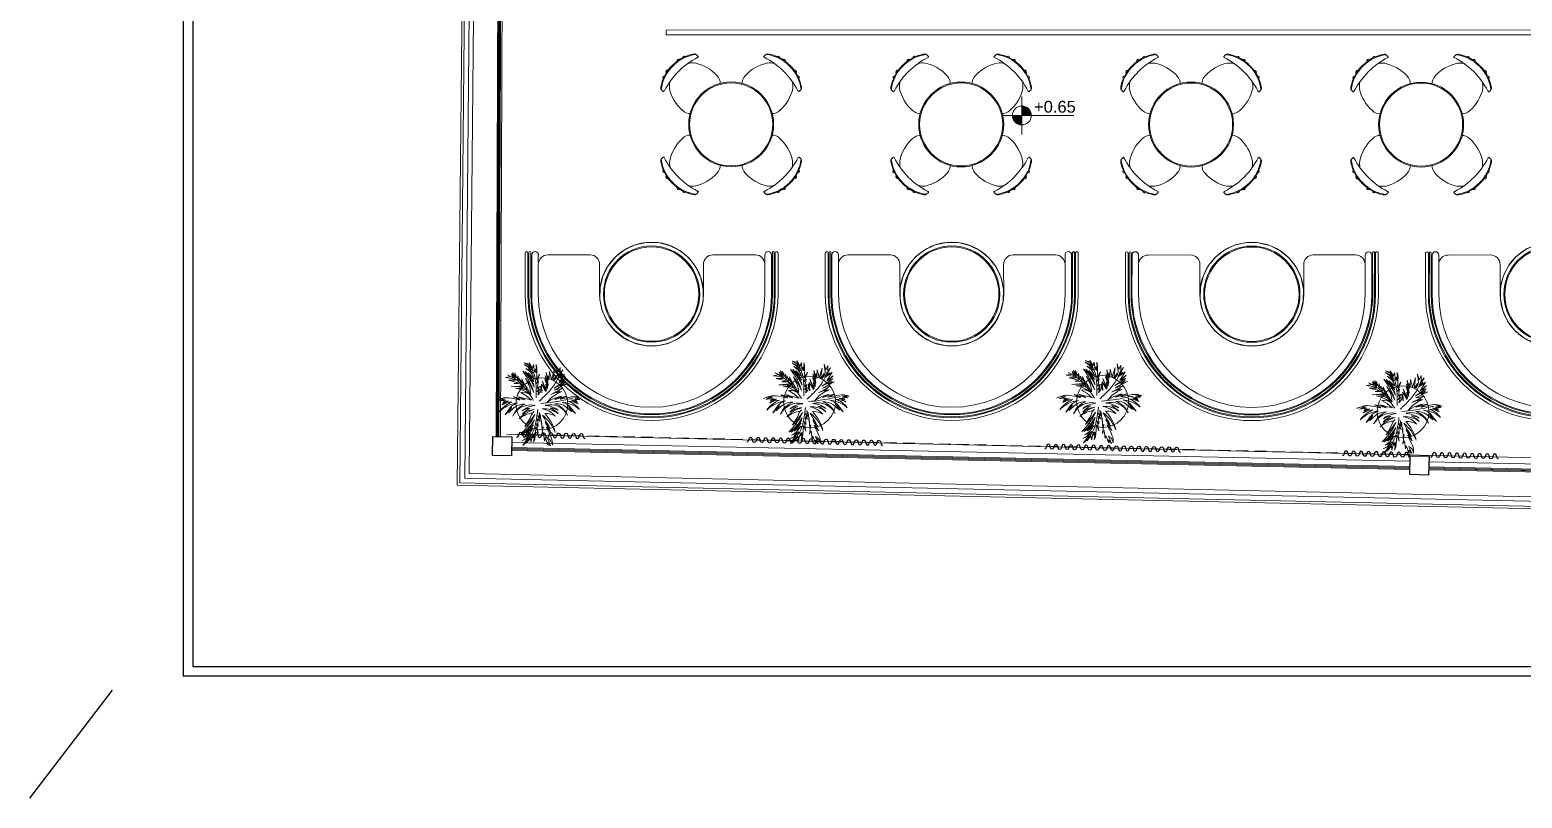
# Model space of a CAD drawing. Header units: centimetres. Extents: x 5488 to 20269, y -31398 to -19684.
# Drawn here: x 15854 to 17435, y -24995 to -24181 of the extents above; entities that cross this region are included whole.
import ezdxf
from ezdxf.enums import TextEntityAlignment as Align

# ---------------------------------------------------------------- set-up
doc = ezdxf.new("R2010")
doc.units = ezdxf.units.CM
doc.set_wipeout_variables(frame=1)
doc.linetypes.add('HIDDENX2', pattern=[19.05, 12.7, -6.35])
doc.layers.add('0-LNS-VLF-PERDE', color=10, linetype='Continuous')
for name, color, linetype, lineweight in [('CRC_olcu_dıs', 201, 'Continuous', 20), ('CRC_plan_kot', 4, 'Continuous', 20), ('CRC_plan_kot_isim', 3, 'Continuous', 20), ('xxx_Auto_DIMENSION_INTERIOR', 33, 'Continuous', 0), ('xxx_Auto_Duvar_Duvar Gorunus 01', 253, 'Continuous', 15), ('xxx_Auto_Duvar_Duvar Gorunus 02', 251, 'Continuous', 9), ('xxx_Auto_Element_Dograma Cam', 140, 'Continuous', 9), ('xxx_Auto_Kaplama_Ahşap', 34, 'Continuous', 0), ('xxx_Auto_Kaplama_Metal', 133, 'Continuous', 0), ('xxx_Auto_Tasiyici_Betonarme', 1, 'Continuous', 30), ('xxx_Auto_Tefris_Tefris', 32, 'Continuous', 15), ('xxx_Auto_Yardimci_Yazi', 7, 'Continuous', 9)]:
    doc.layers.add(name, color=color, linetype=linetype, lineweight=lineweight)
doc.layers.add('wipeout', color=7, linetype='Continuous', true_color=0xffffff)
doc.layers.add('xxx_Auto_LANDSCAPE', color=7, linetype='Continuous', lineweight=0, true_color=0x496639)
doc.styles.add('a_Arial-50', font='arial.ttf', dxfattribs={"height": 0.125})

# ---------------------------------------------------------------- blocks, each defined once
blk = doc.blocks.new('dkm_20_20')
at = {"layer": 'xxx_Auto_Tasiyici_Betonarme'}
blk.add_lwpolyline([(-10, 10), (10, 10), (10, -10), (-10, -10)], close=True, dxfattribs=at)
blk = doc.blocks.new('*U120')
at = {"layer": '0-LNS-VLF-PERDE', "ltscale": 4}
for points in [[(-167.5, 3.4, 0.322823), (-166, 4.5), (-165, 7.5, -0.720759), (-162, 7.5), (-161, 4.5, 0.720759), (-158, 4.5), (-157, 7.5, -0.322823), (-155.5, 8.6, -0.322823), (-154, 7.5), (-153, 4.5, 0.720759), (-150, 4.5), (-149, 7.5, -0.720759), (-146, 7.5), (-145, 4.5, 0.720759), (-142, 4.5), (-141, 7.5, -0.322823), (-139.5, 8.6, -0.322823), (-138, 7.5), (-137, 4.5, 0.720759), (-134, 4.5), (-133, 7.5, -0.720759), (-130, 7.5), (-129, 4.5, 0.720759), (-126, 4.5), (-125, 7.5, -0.322823), (-123.5, 8.6, -0.322823), (-122, 7.5), (-121, 4.5, 0.720759), (-118, 4.5), (-117, 7.5, -0.720759), (-114, 7.5), (-113, 4.5, 0.322823), (-111.5, 3.4, 0.322823), (-110, 4.5), (-109, 7.5, -0.720759), (-106, 7.5), (-105, 4.5, 0.720759), (-102, 4.5), (-101, 7.5, -0.322823), (-99.5, 8.6, -0.322823), (-98, 7.5), (-97, 4.5, 0.322823), (-95.5, 3.4, 0.322823)], [(148, 3.4, -0.322823), (146.5, 4.5), (145.5, 7.5, 0.720759), (142.5, 7.5), (141.5, 4.5, -0.720759), (138.5, 4.5), (137.5, 7.5, 0.322823), (136, 8.6, 0.322823), (134.5, 7.5), (133.5, 4.5, -0.720759), (130.5, 4.5), (129.5, 7.5, 0.720759), (126.5, 7.5), (125.5, 4.5, -0.720759), (122.5, 4.5), (121.5, 7.5, 0.322823), (120, 8.6, 0.322823), (118.5, 7.5), (117.5, 4.5, -0.720759), (114.5, 4.5), (113.5, 7.5, 0.720759), (110.5, 7.5), (109.5, 4.5, -0.720759), (106.5, 4.5), (105.5, 7.5, 0.322823), (104, 8.6, 0.322823), (102.5, 7.5), (101.5, 4.5, -0.720759), (98.5, 4.5), (97.5, 7.5, 0.720759), (94.5, 7.5), (93.5, 4.5, -0.322823), (92, 3.4, -0.322823), (90.5, 4.5), (89.5, 7.5, 0.720759), (86.5, 7.5), (85.5, 4.5, -0.720759), (82.5, 4.5), (81.5, 7.5, 0.322823), (80, 8.6, 0.322823), (78.5, 7.5), (77.5, 4.5, -0.322823), (76, 3.4, -0.322823)]]:
    blk.add_lwpolyline(points, format="xyb", dxfattribs=at)
at = {"layer": '0-LNS-VLF-PERDE', "linetype": 'HIDDENX2'}
blk.add_lwpolyline([(-167.5, 6), (148, 6)], dxfattribs=at)
blk = doc.blocks.new('level_50')
for points in [[(10, 0, 0.414214), (0, 10), (0, 0)], [(0, 0), (-10, 0, 0.414214), (0, -10)]]:
    blk.add_hatch(color=256).paths.add_polyline_path(points)
for p, q in [((0, 0), (0, 20)), ((-20, 0), (0, 0)), ((0, -20), (0, 0)), ((0, 0), (55, 0))]:
    blk.add_line(p, q)
blk.add_circle((0, 0), 10)
blk = doc.blocks.new('level')
blk.add_blockref('level_50', (0, 0))
at = {"layer": 'xxx_Auto_Yardimci_Yazi', "style": 'a_Arial-50'}
blk.add_attdef('LEVEL', text='', height=12.5, dxfattribs=at).set_placement((35, 3), align=Align.CENTER)
blk = doc.blocks.new('PLAN KOT')
at = {"layer": 'CRC_plan_kot'}
ref = blk.add_blockref('level', (-2040.1, 394.3), dxfattribs=at)
ref.add_attrib('LEVEL', '+0.65', dxfattribs={"layer": 'CRC_plan_kot_isim', "height": 12.5, "style": 'a_Arial-50'}).set_placement((-2005.1, 397.3), align=Align.CENTER)
blk = doc.blocks.new('A$C51763A20')
blk.add_wipeout([(7.9, 54.4), (-4.4, 54.8), (-16.5, 52.5), (-27.8, 47.5), (-37.6, 40.1), (-45.6, 30.7), (-51.3, 19.8), (-54.4, 7.9), (-54.8, -4.4), (-52.5, -16.5), (-47.5, -27.8), (-40.1, -37.6), (-30.7, -45.6), (-19.8, -51.3), (-7.9, -54.4), (4.4, -54.8), (16.5, -52.5), (27.8, -47.5), (37.6, -40.1), (45.6, -30.7), (51.3, -19.8), (54.4, -7.9), (54.8, 4.4), (52.5, 16.5), (47.5, 27.8), (40.1, 37.6), (30.7, 45.6), (19.8, 51.3)])
blk.add_lwpolyline([(7.9, 54.4), (-4.4, 54.8), (-16.5, 52.5), (-27.8, 47.5), (-37.6, 40.1), (-45.6, 30.7), (-51.3, 19.8), (-54.4, 7.9), (-54.8, -4.4), (-52.5, -16.5), (-47.5, -27.8), (-40.1, -37.6), (-30.7, -45.6), (-19.8, -51.3), (-7.9, -54.4), (4.4, -54.8), (16.5, -52.5), (27.8, -47.5), (37.6, -40.1), (45.6, -30.7), (51.3, -19.8), (54.4, -7.9), (54.8, 4.4), (52.5, 16.5), (47.5, 27.8), (40.1, 37.6), (30.7, 45.6), (19.8, 51.3)], close=True)
for radius in [55, 51, 50]:
    blk.add_circle((0, 0), radius)
blk = doc.blocks.new('A$C635A7D81')
at = {"color": 0, "linetype": 'ByBlock', "lineweight": -2}
for points in [[(1.4, 134), (45.2, 134)], [(1.4, 131), (45.2, 131)], [(1.4, 130), (45.7, 130)], [(1.4, 128), (45.7, 128)], [(1.4, 127), (43.3, 127)], [(43.2, 120), (34.6, 120)], [(44.1, -120), (35.4, -120)], [(1.6, -127), (43.5, -126.9)], [(1.6, -128), (45.9, -127.9)], [(1.6, -130), (45.9, -129.9)], [(1.6, -131), (45.4, -130.9)], [(1.6, -134), (45.4, -133.9)]]:
    blk.add_lwpolyline(points, dxfattribs=at)
for points in [[(43.2, 120, 0.999823), (43.2, 127)], [(45.2, 134, -1), (45.2, 131)], [(45.7, 128, 1), (45.7, 130)], [(43.4, -119.9, -0.999823), (43.4, -126.9)], [(45.4, -133.9, 1), (45.4, -130.9)], [(45.9, -127.9, -1), (45.9, -129.9)]]:
    blk.add_lwpolyline(points, format="xyb", dxfattribs=at)
at = {"color": 0, "linetype": 'ByBlock', "lineweight": -2, "xscale": -1, "rotation": 89.04388453554633}
blk.add_blockref('A$C51763A20', (1.8, 0), dxfattribs=at)
at = {"color": 0, "linetype": 'ByBlock', "lineweight": -2}
blk.add_lwpolyline([(33.4, -120), (1.9, -120, -1), (1.8, 120), (33.2, 120, -0.414199), (43.3, 110), (43.3, 65, -0.414228), (33.3, 55), (1.8, 55, 1), (1.9, -55), (33.4, -55, -0.414257), (43.4, -64.9), (43.4, -109.9, -0.41417)], format="xyb", close=True, dxfattribs=at)
for radius in [134, 131, 130, 128, 127]:
    blk.add_arc((1.8, 0), radius, 90.0436, 270.0436, dxfattribs=at)
blk = doc.blocks.new('LF13B')
blk.add_wipeout([(26, 43.6), (26, 44.2), (25.9, 44.6), (25.6, 44.9), (25.1, 45.3), (24.4, 45.8), (16.3, 50.3), (15.7, 51.5), (14.4, 51.6), (14, 51.4), (12.5, 51.5), (10.3, 52.2), (8.7, 53.8), (6.7, 52.9), (0, 53.2), (-6.7, 52.9), (-8.7, 53.8), (-10.3, 52.2), (-12.5, 51.5), (-13.8, 51.2), (-15.6, 51.6), (-16.3, 50.3), (-18.4, 49.3), (-23.8, 46.2), (-25.1, 45.3), (-25.6, 44.9), (-26, 44.4), (-26, 44.2), (-26, 43.7), (-26.2, 43.5), (-26.3, 43.5), (-26.3, 40.5), (-26.2, 40.2), (-26, 40.2), (-25.4, 40.2), (-17.2, 42.3), (-13.6, 43), (-18.8, 38.3), (-24.4, 25.7), (-25.9, 18.9), (-26, 12), (-25.6, 8.9), (-24.3, 5.9), (-22.5, 3.5), (-19.9, 1.5), (-17, 0.3), (-13.9, 0), (13.9, 0), (17.1, 0.3), (20, 1.6), (22.5, 3.5), (24.4, 5.9), (25.6, 8.9), (26, 12), (25.8, 18.9), (24.6, 25.7), (22.4, 32.2), (19.2, 38.3), (13.9, 43), (16.6, 42.4), (21.2, 41.2), (25.2, 40.2), (26, 40.2), (26.2, 40.2), (26.3, 40.5), (26.3, 43.4), (26.2, 43.5)]).dxf.layer = 'wipeout'
for p, q in [((-14.4, 51.6), (-13.8, 51.2)), ((-10.2, 52.6), (-10.2, 52.5)), ((10.2, 52.6), (10.2, 52.5)), ((14.4, 51.6), (14, 51.4)), ((-26.3, 43.5), (-26.3, 40.5)), ((-26, 44.2), (-26, 43.7)), ((26, 44.2), (26, 43.6)), ((26.3, 43.4), (26.3, 40.5)), ((-13.9, 0), (13.9, 0))]:
    blk.add_line(p, q)
for centre, radius, start, end in [((-0.6, 10.9), 41.5, 89.1834, 128.1554), ((-0.7, 11.5), 41.7, 89.0191, 123.6913), ((-15, 50.4), 1.31, 53.7762, 184.5443), ((-8.3, 51.8), 1.98, 32.9551, 168.5508), ((0.7, 11.5), 41.7, 56.3087, 90.9809), ((0.6, 11.1), 41.3, 51.6262, 90.8161), ((8.3, 51.8), 1.98, 11.4492, 147.0449), ((15, 50.4), 1.31, 355.4557, 115.7055), ((-26.2, 43.5), 0.1, 128.1554, 180), ((-26, 40.5), 0.3, 180, 270), ((-25.3, 44.1), 0.711, 139.8569, 169.9905), ((-25.8, 42.7), 2.58, 265.7607, 277.9661), ((18.5, 13.9), 44.5, 146.8166, 182.4533), ((-23.6, 42.8), 2.85, 133.9999, 142.098), ((-20.3, 39.3), 7.64, 128.7607, 133.8254), ((-0.1, -38.3), 82.4, 72.41, 107.8981), ((-17, 35.2), 12.9, 125.1398, 128.8598), ((-15.9, 33.7), 14.8, 122.5545, 125.3252), ((0, 23.2), 24, 124.4886, 141.282), ((-0.3, 21.7), 25.5, 40.449, 56.4301), ((-18.1, 14.6), 44.2, 356.6251, 32.4012), ((15.9, 33.7), 14.8, 54.6748, 57.4455), ((17, 35.2), 12.9, 51.1402, 54.8602), ((26.7, 46.7), 6.64, 253.7284, 257.1751), ((20.3, 39.3), 7.64, 46.1746, 51.2393), ((25.8, 42.7), 2.58, 257.6614, 274.2393), ((23.6, 42.8), 2.85, 37.902, 46.0001), ((25.3, 44.1), 0.711, 10.0095, 40.1431), ((26, 40.5), 0.3, 270, 0), ((26.2, 43.4), 0.1, 0, 51.6262), ((-13.9, 12), 12, 180.2035, 270.0348), ((13.9, 12), 12, 269.9652, 359.7965)]:
    blk.add_arc(centre, radius, start, end)
blk = doc.blocks.new('A$C20607937')
at = {"linetype": 'ByBlock', "xscale": -1}
blk.add_blockref('LF13B', (0, 35), dxfattribs=at)
at = {"linetype": 'ByBlock', "xscale": -1, "rotation": 90}
blk.add_blockref('LF13B', (-35, 0), dxfattribs=at)
at = {"linetype": 'ByBlock'}
for p, rotation in [((35, 0), 270), ((0, -35), 180)]:
    blk.add_blockref('LF13B', p, dxfattribs=dict(at, rotation=rotation))
blk.add_wipeout([(45, 0), (44.6, -5.6), (43.6, -11.2), (41.8, -16.6), (39.4, -21.7), (36.4, -26.5), (32.8, -30.8), (28.7, -34.7), (24.1, -38), (19.2, -40.7), (13.9, -42.8), (8.4, -44.2), (2.8, -44.9), (-2.8, -44.9), (-8.4, -44.2), (-13.9, -42.8), (-19.2, -40.7), (-24.1, -38), (-28.7, -34.7), (-32.8, -30.8), (-36.4, -26.5), (-39.4, -21.7), (-41.8, -16.6), (-43.6, -11.2), (-44.6, -5.6), (-45, 0), (-44.6, 5.6), (-43.6, 11.2), (-41.8, 16.6), (-39.4, 21.7), (-36.4, 26.5), (-32.8, 30.8), (-28.7, 34.7), (-24.1, 38), (-19.2, 40.7), (-13.9, 42.8), (-8.4, 44.2), (-2.8, 44.9), (2.8, 44.9), (8.4, 44.2), (13.9, 42.8), (19.2, 40.7), (24.1, 38), (28.7, 34.7), (32.8, 30.8), (36.4, 26.5), (39.4, 21.7), (41.8, 16.6), (43.6, 11.2), (44.6, 5.6)]).dxf.layer = 'xxx_Auto_Tefris_Tefris'
for radius in [45, 44]:
    blk.add_circle((0, 0), radius)
blk = doc.blocks.new('palm_plan')
at = {"color": 0}
for p, q in [((-53, 84), (-70.3, 86.7)), ((-70.3, 86.7), (-48.4, 79.8)), ((-46.8, 87.5), (-62.2, 94.7)), ((-62.2, 94.7), (-53, 84)), ((-35.7, 74.4), (-53, 99)), ((-53, 99), (-46.8, 87.5)), ((-36.5, 80.5), (-41.8, 90.5)), ((-41.8, 90.5), (-35.7, 74.4)), ((-23.8, 73.3), (-39.9, 97.8)), ((-39.9, 97.8), (-36.5, 80.5)), ((-22.3, 78.2), (-29.6, 95.9)), ((-29.6, 95.9), (-23.8, 73.3)), ((-21.9, 91.7), (-22.3, 78.2)), ((-16.1, 54.8), (-21.9, 91.7)), ((-13.8, 72.1), (-16.9, 87.5)), ((-16.9, 87.5), (-16.1, 54.8)), ((-12.3, 92.1), (-13.8, 72.1)), ((-11.5, 71.7), (-12.3, 92.1)), ((-31, 42.6), (-66.4, 52.4)), ((-66.4, 52.4), (-42.8, 48.3)), ((-41.5, 57.5), (-64.1, 62.1)), ((-64.1, 62.1), (-49.1, 53.7)), ((-36.9, 60.2), (-62.6, 77.1)), ((-62.6, 77.1), (-41.5, 57.5)), ((-29.1, 40.3), (-58.4, 46)), ((-58.4, 46), (-31, 42.6)), ((-42.8, 48.3), (-54.9, 53.6)), ((-54.9, 53.6), (-46.6, 53.2)), ((-46.6, 53.2), (-50, 54)), ((-48.4, 79.8), (-41.8, 74.8)), ((-35.7, 64.8), (-46.1, 75.6)), ((-46.1, 75.6), (-36.9, 60.2)), ((-41.8, 74.8), (-35.7, 64.8)), ((-10.4, 53.3), (-11.5, 71.7)), ((-8.8, 60.6), (-10.4, 53.3)), ((-5.4, 77.1), (-8.8, 60.6)), ((-3.1, 37.6), (-5.4, 77.1)), ((-1.9, 66), (-3.1, 37.6)), ((-1.2, 53.7), (-1.9, 66)), ((2.3, 70.2), (-1.2, 53.7)), ((2.3, 53.7), (2.3, 70.2)), ((5.4, 34.9), (2.3, 53.7)), ((30.3, 58.6), (36.2, 67.8)), ((36.2, 67.8), (44.9, 77.2)), ((-106.1, 19.5), (-116.8, 7.2)), ((-116.8, 7.2), (-105.3, 15.6)), ((-112.2, 5.6), (-89.9, 17.9)), ((-96.9, 16.4), (-112.2, 5.6)), ((-93, 21.8), (-111.4, 19.5)), ((-111.4, 19.5), (-106.1, 19.5)), ((-105.3, 15.6), (-96.9, 16.4)), ((-80.7, 22.5), (-102.2, 28.7)), ((-102.2, 28.7), (-93, 21.8)), ((-81.5, 17.2), (-100.7, 4.9)), ((-100.7, 4.9), (-86.1, 12.6)), ((-89.2, 34), (-98.4, 35.6)), ((-98.4, 35.6), (-83, 29.4)), ((-89.9, 17.9), (-97.6, 11.8)), ((-97.6, 11.8), (-81.5, 17.2)), ((-80.7, 0.3), (-96.9, -6.6)), ((-73.8, 6.4), (-93.8, -1.3)), ((-93.8, -1.3), (-80, 3.3)), ((-72.3, 25.6), (-89.2, 34)), ((-77.7, 24.8), (-88.4, 28.7)), ((-88.4, 28.7), (-80.7, 22.5)), ((-65.4, 13.3), (-86.9, 4.9)), ((-86.9, 4.9), (-71.5, 7.9)), ((-86.1, 12.6), (-73.1, 14.9)), ((-83, 29.4), (-77.7, 24.8)), ((-63.8, 3.3), (-80.7, 0.3)), ((-80, 3.3), (-66.9, 4.1)), ((-56.2, 8.7), (-73.8, 6.4)), ((-73.1, 14.9), (-65.4, 13.3)), ((-58.5, 18.7), (-72.3, 25.6)), ((-71.5, 7.9), (-56.2, 8.7)), ((-48.5, 14.1), (-69.2, 33.3)), ((-69.2, 33.3), (-58.5, 18.7)), ((-66.9, 4.1), (-51.6, 5.6)), ((-42.3, 4.1), (-63.8, 3.3)), ((-35.4, 10.3), (-53.1, 22.5)), ((-53.1, 22.5), (-48.5, 14.1)), ((-51.6, 5.6), (-42.3, 4.1)), ((-27.9, 38.7), (-50, 41)), ((-50, 41), (-29.1, 40.3)), ((-18.5, 31.7), (-49.3, 31.7)), ((-49.3, 31.7), (-17, 28.7)), ((-17, 28.7), (-40.8, 26.4)), ((-40.8, 26.4), (-18.4, 17.2)), ((-27, 5.6), (-37.7, 18.7)), ((-37.7, 18.7), (-35.4, 10.3)), ((-35.9, 38.4), (-22.6, 36.8)), ((-35.4, 37.1), (-18.5, 31.7)), ((-17.8, 4.1), (-30.8, 14.9)), ((-30.8, 14.9), (-27, 5.6)), ((-22.6, 36.8), (-27.9, 38.7)), ((13.1, 18.4), (5.4, 34.9)), ((-93, -40.4), (-106.1, -51.1)), ((-89.2, -31.9), (-105.3, -35)), ((-105.3, -35), (-86.9, -35)), ((-86.9, -35), (-103.8, -39.6)), ((-103.8, -39.6), (-93, -40.4)), ((-80.7, -29.6), (-102.2, -29.6)), ((-102.2, -29.6), (-89.2, -31.9)), ((-96.9, -6.6), (-73.8, -2.8)), ((-91.5, -44.2), (-82.3, -36.5)), ((-76.1, -28.1), (-90.7, -25)), ((-90.7, -25), (-80.7, -29.6)), ((-90.7, -54.9), (-73.1, -32.7)), ((-82.3, -36.5), (-90.7, -54.9)), ((-68.4, -25), (-82.3, -23.5)), ((-82.3, -23.5), (-76.1, -28.1)), ((-44.6, -17.4), (-78.4, -18.1)), ((-78.4, -18.1), (-53.1, -21.2)), ((-53.1, -21.2), (-76.1, -21.2)), ((-76.1, -21.2), (-68.4, -25)), ((-75.4, -44.2), (-67.7, -28.1)), ((-73.1, -32.7), (-75.4, -44.2)), ((-50.8, -4.3), (-74.6, -8.2)), ((-74.6, -8.2), (-47, -7.4)), ((-73.8, -2.8), (-47, -1.3)), ((-60, -25.8), (-70.8, -55.7)), ((-70.8, -55.7), (-60, -31.2)), ((-67.7, -28.1), (-60, -25.8)), ((-54.6, -31.2), (-62.3, -45.7)), ((-62.3, -45.7), (-53.9, -35)), ((-60, -31.2), (-52.3, -25)), ((-59.2, -35), (-46.2, -22)), ((-52.3, -25), (-59.2, -35)), ((-27.7, -13.8), (-57.7, -16.6)), ((-57.7, -16.6), (-44.6, -17.4)), ((-46.2, -22), (-54.6, -31.2)), ((-53.9, -35), (-36.2, -20.4)), ((-29.3, -3.6), (-50.8, -4.3)), ((-47, -1.3), (-29.3, -3.6)), ((-47, -7.4), (-33.9, -11.2)), ((-40, -26.6), (-44.6, -37.3)), ((-44.6, -37.3), (-30.1, -27.6)), ((-31.6, -18.9), (-40, -26.6)), ((-36.2, -20.4), (-31.6, -18.9)), ((-33.9, -11.2), (-27.7, -13.8)), ((-30.1, -27.6), (-12.9, -19.5)), ((25.2, -35.4), (20.9, -26.3)), ((33.5, -43.9), (25.2, -35.4)), ((40.7, -40.9), (29.1, -27.4)), ((29.1, -27.4), (40.2, -45.8)), ((29.2, -13.5), (45.4, -18.6)), ((29.2, -13.5), (40.2, -14.9)), ((40.2, -14.9), (35.5, -12.8)), ((35.5, -12.8), (62, -21.6)), ((45.4, -18.6), (35.6, -20.4)), ((35.6, -20.4), (52.4, -22.3)), ((54.1, -64.2), (40.7, -40.9)), ((49, -41), (42.7, -34.1)), ((42.7, -34.1), (53.8, -52.5)), ((52.4, -22.3), (44, -25)), ((44, -25), (64, -33)), ((56.1, -54.7), (49, -41)), ((62, -21.6), (53.1, -16.9)), ((53.1, -16.9), (79.5, -27.7)), ((64, -33), (54.4, -33.8)), ((54.4, -33.8), (81.8, -40.7)), ((81.8, -40.7), (63.7, -39.6)), ((63.7, -39.6), (77, -47.4)), ((79.5, -27.7), (70.8, -20.2)), ((70.8, -20.2), (93.5, -34.5)), ((93.5, -34.5), (82.2, -27.4)), ((93.5, -34.5), (87.4, -26.6)), ((87.4, -26.6), (109.6, -33.9)), ((109.6, -33.9), (102.2, -28.7)), ((102.2, -28.7), (126.1, -29.8)), ((129.2, -23.5), (107, -22)), ((116.4, -27), (129.2, -23.5)), ((126.1, -29.8), (116.4, -27)), ((-106.1, -51.1), (-97.6, -44.2)), ((-97.6, -44.2), (-101.5, -59.5)), ((-101.5, -59.5), (-91.5, -44.2)), ((-24, -68), (-25.1, -80.8)), ((-21.1, -57.5), (-24, -68)), ((50, -67.8), (33.5, -43.9)), ((40.2, -45.8), (50, -67.8)), ((53.8, -52.5), (60.5, -68.3)), ((61.8, -56.4), (54.1, -43.2)), ((54.1, -43.2), (61.8, -59.2)), ((63.5, -85.6), (54.1, -64.2)), ((62.6, -66), (56.1, -54.7)), ((60.5, -68.3), (63.5, -85.6)), ((67.7, -71), (61.8, -56.4)), ((61.8, -59.2), (66.3, -80.1)), ((66.3, -80.1), (62.6, -66)), ((63, -48.4), (67.7, -71)), ((79.3, -76.2), (75, -59.8)), ((75, -59.8), (75.2, -82.5)), ((77, -47.4), (93.3, -57)), ((88.4, -59.3), (79.1, -56.2)), ((79.1, -56.2), (96, -70.8)), ((86.1, -54.3), (79.3, -52.4)), ((79.3, -52.4), (88.4, -59.3)), ((80.3, -66.4), (79.3, -76.2)), ((82.2, -91.8), (80.3, -66.4)), ((82.8, -73), (82.2, -91.8)), ((86.7, -80.5), (82.8, -73)), ((96, -70.8), (85.2, -66.9)), ((85.2, -66.9), (93.3, -83.6)), ((99.6, -63.8), (86.1, -54.3)), ((95, -95.3), (86.7, -80.5)), ((93.3, -83.6), (90.4, -79.1)), ((90.4, -79.1), (95, -95.3)), ((93.3, -57), (99.6, -63.8))]:
    blk.add_line(p, q, dxfattribs=at)
for points in [[(56.1, 74.5), (75.6, 78.9), (59.7, 72.5), (48.6, 69.3), (66.9, 71.7), (46.6, 62.5)], [(-15.5, -87.3), (-5.7, -104.7), (-11.6, -88.6), (-16.8, -78.2), (-6.2, -93.4), (-13.1, -72.2)]]:
    blk.add_lwpolyline(points, dxfattribs=at)
for centre, radius, start, end in [((99.2, 53.3), 81.8, 133.8194, 142.415), ((64.9, 79.9), 34.2, 126.9529, 151.8694), ((85.8, 51.5), 56.2, 125.181, 155.2139), ((80.4, 33.3), 61.9, 99.5706, 137.5209), ((83, 82.6), 50.1, 143.6631, 162.8704), ((69.1, 57.7), 42.8, 111.98, 140.9278), ((60, 75.9), 25.5, 120.6823, 159.6517), ((90.5, 79.1), 54, 149.0425, 166.4484), ((49.5, 85.1), 13.1, 100.6314, 149.1948), ((92.7, 33.3), 65.1, 110.5942, 137.4972), ((73.5, 0), 56.7, 93.0923, 169.431), ((69.9, 20.8), 47.8, 119.2037, 159.356), ((68.8, -2.9), 59.5, 88.3527, 137.0574), ((64.5, 31.9), 43.4, 101.1272, 142.038), ((75.7, -19.7), 64.9, 117.2482, 152.6959), ((75.4, -36.1), 62.5, 106.2911, 146.5573), ((85.9, -24.6), 66.7, 117.5703, 159.0296), ((77.2, -30.9), 69.1, 108.7482, 132.008), ((72, 0.4), 45.6, 124.6301, 152.1817), ((78, -118.6), 124.9, 80.1144, 108.4985), ((89.1, -20.3), 54.1, 125.2433, 156.3329), ((90.8, -108.3), 112.5, 85.428, 116.7161), ((33.5, -61.4), 47.8, 152.87, 193.0223), ((50.2, -44.7), 59.5, 175.1686, 223.8733), ((51.3, -50.1), 56.7, 142.795, 219.1337), ((67.4, -38.5), 64.9, 159.5301, 194.9778), ((50, -49.2), 45.6, 160.0443, 187.5959), ((76.7, -32.1), 69.1, 180.2181, 203.4778), ((72.6, -45.5), 60.9, 158.5901, 193.4129), ((104, -38.4), 89.4, 170.2572, 202.8835), ((97.6, -54.6), 78.2, 162.3252, 193.7177), ((-14, -91.1), 25.5, 152.5744, 191.5437), ((5.7, -85.6), 42.8, 171.2982, 200.246), ((21.4, -93.8), 56.2, 157.0121, 187.045), ((54.5, -75.8), 85, 177.2951, 209.1957), ((62.3, -86.1), 87.7, 176.4689, 200.8209), ((21.7, -64.9), 43.4, 170.188, 211.0989), ((-1.6, -113.6), 52.2, 149.5519, 178.1336), ((200.5, -129.1), 254.9, 171.2704, 176.1187), ((2.2, -101.2), 50.5, 162.3651, 184.773), ((-5.7, -110.2), 42.6, 144.6149, 173.5658), ((-27.8, -89.5), 13.1, 163.0312, 211.5946)]:
    blk.add_arc(centre, radius, start, end, dxfattribs=at)
for points in [[(0, 0), (-12, 33.9), (-30.1, 66.9), (-46.4, 85.4)], [(7.9, 1.3), (18.6, 33.2), (25.6, 59.7), (30.6, 81.7), (32.9, 89.7)], [(12.5, 18.6), (11.3, 47.5), (13.8, 63.6), (13.8, 42.4), (19.6, 77.1), (19.6, 57.8), (29.3, 93.9), (34.4, 103.5)], [(-12.4, -3.6), (-63.1, 16.4), (-82.3, 19.5), (-106.1, 17.9)], [(-17.8, 4.1), (-22.3, 12.9), (-32, 20.1), (-37.1, 21.7), (-25.3, 19.4), (-18.4, 17.2)], [(-8.6, -13.5), (-60.8, -24.3), (-91.5, -39.6), (-102.2, -48)], [(-11.7, -17.5), (-25.7, -35.9), (-35.9, -48.7), (-20.2, -34.4), (-42, -62), (-27.7, -49.1), (-47.9, -80.4), (-51.6, -90.7)], [(19.9, -13.2), (64.3, -44.8), (77.3, -59.1), (89.1, -79.9)], [(40.2, -7.8), (65.5, -5.7), (81.7, -4.5), (61, -9.4), (96.2, -7), (77.4, -11.5), (114.7, -12.6), (129.9, -18.1)], [(107, -22), (114, -18), (129.9, -18.1)], [(63, -48.4), (67.4, -55.9), (72.6, -68.2), (75.2, -82.5)]]:
    blk.add_spline(points, degree=3, dxfattribs=at)
blk = doc.blocks.new('A$C21533CF2')
blk.add_wipeout([(74.1, 39.5), (75.2, 40.4), (76.2, 41.4), (77.2, 42.4), (78.1, 43.5), (78.9, 44.6), (79.7, 45.8), (80.5, 47), (81.1, 48.3), (81.7, 49.6), (82.2, 50.9), (82.7, 52.2), (83.1, 53.6), (83.4, 55), (83.7, 56.3), (83.8, 57.7), (83.9, 59.2), (83.9, 60.6), (83.9, 62), (83.8, 63.4), (83.6, 64.8), (83.3, 66.2), (83, 67.6), (82.5, 68.9), (82.1, 70.2), (81.5, 71.5), (80.9, 72.8), (80.2, 74), (79.4, 75.2), (78.6, 76.4), (77.8, 77.5), (76.8, 78.6), (75.9, 79.6), (74.8, 80.6), (73.7, 81.5), (72.6, 82.3), (71.4, 83.1), (70.2, 83.8), (69, 84.5), (67.7, 85.1), (66.4, 85.6), (65, 86.1), (63.7, 86.5), (62.3, 86.8), (60.9, 87), (59.5, 87.2), (58.1, 87.3), (56.7, 87.3), (55.3, 87.3), (53.9, 87.2), (52.5, 87), (51.1, 86.7), (49.7, 86.3), (48.3, 85.9), (47, 85.4), (45.7, 84.9), (44.4, 84.3), (43.2, 83.6), (42, 82.8), (40.9, 82), (39.7, 81.1), (38.7, 80.2), (37.7, 79.2), (36.7, 78.2), (35.8, 77.1), (34.9, 76), (34.1, 74.8), (33.4, 73.6), (32.8, 72.3), (32.2, 71.1), (31.6, 69.8), (31.2, 68.4), (30.8, 67.1), (30.5, 65.7), (30.2, 64.3), (30, 62.9), (30, 61.5), (29.9, 60.1), (30, 58.6), (30.1, 57.2), (30.3, 55.8), (30.6, 54.5), (30.9, 53.1), (31.3, 51.7), (31.8, 50.4), (32.4, 49.1), (33, 47.8), (33.7, 46.6), (34.4, 45.4), (35.2, 44.2), (36.1, 43.1), (37, 42.1), (38, 41), (39.1, 40.1), (40.1, 39.2), (41.3, 38.3), (42.4, 37.5), (43.7, 36.8), (44.9, 36.1), (46.2, 35.5), (47.5, 35), (48.8, 34.6), (50.2, 34.2), (51.6, 33.8), (53, 33.6), (54.4, 33.4), (55.8, 33.3), (57.2, 33.3), (58.6, 33.4), (60, 33.5), (61.4, 33.7), (62.8, 34), (64.2, 34.3), (65.5, 34.7), (66.9, 35.2), (68.2, 35.7), (69.4, 36.4), (70.7, 37.1), (71.9, 37.8), (73, 38.6)]).dxf.layer = 'wipeout'
at = {"layer": 'xxx_Auto_Tefris_Tefris'}
blk.add_circle((56.9, 60.3), 27, dxfattribs=at)
at = {"layer": 'xxx_Auto_LANDSCAPE', "xscale": -0.364783083416274, "yscale": 0.364783083416274, "zscale": 0.3647830834162722, "rotation": 328.9633282841189}
blk.add_blockref('palm_plan', (59.4, 57.2), dxfattribs=at)

msp = doc.modelspace()

# ---------------------------------------------------------------- linework, layer by layer
msp.add_line((15853.7, -24995.1), (15941.2, -24880.5))
at = {"layer": '0-LNS-VLF-PERDE', "ltscale": 4}
for points in [[(17000.5, -24626.7, 0.322823), (17002, -24625.6), (17003.1, -24622.7, -0.720759), (17006.1, -24622.7), (17007, -24625.7, 0.720759), (17010, -24625.8), (17011.1, -24622.8, -0.322823), (17012.6, -24621.8, -0.322823), (17014.1, -24622.9), (17015, -24625.9, 0.720759), (17018, -24626), (17019.1, -24623, -0.720759), (17022.1, -24623.1), (17023, -24626.1, 0.720759), (17026, -24626.2), (17027.1, -24623.2, -0.322823), (17028.6, -24622.2, -0.322823), (17030.1, -24623.3), (17031, -24626.3, 0.720759), (17034, -24626.4), (17035.1, -24623.4, -0.720759), (17038.1, -24623.5), (17039, -24626.5, 0.720759), (17042, -24626.5), (17043.1, -24623.6, -0.322823), (17044.6, -24622.5, -0.322823), (17046.1, -24623.6), (17047, -24626.7, 0.720759), (17050, -24626.7), (17051.1, -24623.8, -0.720759), (17054.1, -24623.8), (17055, -24626.8, 0.322823), (17056.5, -24628, 0.322823), (17058, -24626.9), (17059.1, -24623.9, -0.720759), (17062.1, -24624), (17063, -24627, 0.720759), (17066, -24627.1), (17067.1, -24624.1, -0.322823), (17068.6, -24623.1, -0.322823), (17070.1, -24624.2), (17071, -24627.2, 0.322823), (17072.5, -24628.3, 0.322823)], [(17315.9, -24633.9, -0.322823), (17314.4, -24632.8), (17313.5, -24629.7, 0.720759), (17310.5, -24629.7), (17309.4, -24632.6, -0.720759), (17306.4, -24632.6), (17305.5, -24629.6, 0.322823), (17304, -24628.4, 0.322823), (17302.5, -24629.5), (17301.4, -24632.5, -0.720759), (17298.4, -24632.4), (17297.5, -24629.4, 0.720759), (17294.5, -24629.3), (17293.4, -24632.3, -0.720759), (17290.4, -24632.2), (17289.5, -24629.2, 0.322823), (17288, -24628.1, 0.322823), (17286.5, -24629.1), (17285.4, -24632.1, -0.720759), (17282.4, -24632), (17281.5, -24629, 0.720759), (17278.5, -24628.9), (17277.4, -24631.9, -0.720759), (17274.4, -24631.8), (17273.5, -24628.8, 0.322823), (17272, -24627.7, 0.322823), (17270.5, -24628.8), (17269.4, -24631.7, -0.720759), (17266.4, -24631.7), (17265.5, -24628.6, 0.720759), (17262.5, -24628.6), (17261.4, -24631.5, -0.322823), (17259.9, -24632.6, -0.322823), (17258.4, -24631.5), (17257.5, -24628.5, 0.720759), (17254.5, -24628.4), (17253.4, -24631.4, -0.720759), (17250.5, -24631.3), (17249.5, -24628.3, 0.322823), (17248, -24627.2, 0.322823), (17246.5, -24628.2), (17245.5, -24631.2, -0.322823), (17243.9, -24632.2, -0.322823)], [(17409.5, -24635.5, -0.322823), (17408, -24634.4), (17407.1, -24631.4, 0.720759), (17404.1, -24631.3), (17403, -24634.3, -0.720759), (17400, -24634.2), (17399.1, -24631.2, 0.322823), (17397.6, -24630.1, 0.322823), (17396.1, -24631.1), (17395, -24634.1, -0.720759), (17392, -24634), (17391.1, -24631, 0.720759), (17388.1, -24630.9), (17387, -24633.9, -0.720759), (17384, -24633.9), (17383.1, -24630.8, 0.322823), (17381.6, -24629.7, 0.322823), (17380.1, -24630.8), (17379, -24633.7, -0.720759), (17376, -24633.7), (17375.1, -24630.6, 0.720759), (17372.1, -24630.6), (17371, -24633.6, -0.720759), (17368, -24633.5), (17367.1, -24630.5, 0.322823), (17365.6, -24629.3, 0.322823), (17364.1, -24630.4), (17363, -24633.4, -0.720759), (17360, -24633.3), (17359.1, -24630.3, 0.720759), (17356.1, -24630.2), (17355, -24633.2, -0.322823), (17353.5, -24634.2, -0.322823), (17352, -24633.1), (17351.1, -24630.1, 0.720759), (17348.1, -24630), (17347, -24633, -0.720759), (17344, -24632.9), (17343.1, -24629.9, 0.322823), (17341.6, -24628.8, 0.322823), (17340.1, -24629.8), (17339, -24632.8, -0.322823), (17337.5, -24633.9, -0.322823)]]:
    msp.add_lwpolyline(points, format="xyb", dxfattribs=at)
at = {"layer": '0-LNS-VLF-PERDE', "linetype": 'HIDDENX2'}
msp.add_lwpolyline([(17316, -24631.3), (17000.6, -24624.1)], dxfattribs=at)
at = {"layer": 'xxx_Auto_Duvar_Duvar Gorunus 01'}
for p, q in [((16306.5, -24663.4), (16323.3, -22940.2)), ((16325.8, -22940.3), (16309.1, -24661)), ((16309.1, -24661), (17817.3, -24693.8)), ((17817.3, -24696.4), (16306.5, -24663.4))]:
    msp.add_line(p, q, dxfattribs=at)
for points in [[(17817.4, -24688.5), (16314.4, -24655.8), (16332.9, -22681.4)], [(17817.5, -24683.8), (16319.2, -24651.1), (16337.7, -22681.4)]]:
    msp.add_lwpolyline(points, dxfattribs=at)
at = {"layer": 'xxx_Auto_Duvar_Duvar Gorunus 02'}
for points in [[(16347.6, -24611.9), (16349.8, -24041.1)], [(16350.6, -24611.9), (16352.8, -24041.1)], [(16352.1, -24612), (16354.3, -24041.1)], [(16363.9, -24626.5), (17315.6, -24646.6)], [(16364, -24623.5), (17315.7, -24643.6)], [(16364.1, -24618), (17315.8, -24638.1)], [(17335.7, -24644.1), (17778.2, -24653.4)], [(17335.8, -24638.6), (17778.3, -24647.9)], [(17335.6, -24647.1), (17778.1, -24656.4)]]:
    msp.add_lwpolyline(points, dxfattribs=at)
at = {"layer": 'xxx_Auto_Element_Dograma Cam'}
for points in [[(16348.6, -24611.9), (16350.8, -24041.1)], [(16349.6, -24611.9), (16351.8, -24041.1)], [(16363.9, -24624.5), (17315.7, -24644.6)], [(16363.9, -24625.5), (17315.7, -24645.6)], [(17335.7, -24645.1), (17778.1, -24654.4)], [(17335.7, -24646.1), (17778.1, -24655.4)]]:
    msp.add_lwpolyline(points, dxfattribs=at)
at = {"layer": 'xxx_Auto_Kaplama_Ahşap'}
msp.add_lwpolyline([(16358.8, -24609.5), (17778.4, -24641.8)], dxfattribs=at)
at = {"layer": 'xxx_Auto_Kaplama_Metal'}
msp.add_lwpolyline([(16527.8, -24181.2), (17620.7, -24181), (17620.7, -24186), (16527.8, -24186)], close=True, dxfattribs=at)

# ---------------------------------------------------------------- block references
at = {"xscale": -1, "rotation": 358.693663537005}
for p in [(16517.6, -24619.1), (16833, -24626.3)]:
    msp.add_blockref('*U120', p, dxfattribs=at)
at = {"layer": 'CRC_olcu_dıs', "rotation": 358.7999089836647}
for p in [(16354, -24622), (17325.7, -24642.4)]:
    msp.add_blockref('dkm_20_20', p, dxfattribs=at)
at = {"layer": 'xxx_Auto_DIMENSION_INTERIOR'}
msp.add_blockref('PLAN KOT', (18944.7, -24665.9), dxfattribs=at)

# ---------------------------------------------------------------- next in the draw order: block references
at = {"layer": 'xxx_Auto_Tefris_Tefris', "xscale": -1, "rotation": 270.0436491466073}
for p in [(16512.3, -24462.7), (16830.3, -24462.7), (17148.2, -24462.8), (17466.2, -24462.8)]:
    msp.add_blockref('A$C635A7D81', p, dxfattribs=at)

# ---------------------------------------------------------------- next in the draw order: block references
at = {"layer": 'xxx_Auto_Tefris_Tefris', "rotation": 45.00000000000001}
msp.add_blockref('A$C20607937', (17327.5, -24281.3), dxfattribs=at)
at = {"layer": 'xxx_Auto_Tefris_Tefris', "linetype": 'ByBlock', "xscale": -1.017866091454594, "yscale": 1.017866091454594, "zscale": 1.017866091454596, "rotation": 263.6633441428334}
for p in [(16328.7, -24628), (16612.3, -24626), (16922.7, -24625.5), (17240.9, -24636.4)]:
    msp.add_blockref('A$C21533CF2', p, dxfattribs=at)

# ---------------------------------------------------------------- next in the draw order: block references
at = {"layer": 'xxx_Auto_Tefris_Tefris', "rotation": 45.00000000000001}
msp.add_blockref('A$C20607937', (17083.8, -24281.2), dxfattribs=at)

# ---------------------------------------------------------------- next in the draw order: block references
msp.add_blockref('A$C20607937', (16840.3, -24281.1), dxfattribs=at)

# ---------------------------------------------------------------- next in the draw order: block references
msp.add_blockref('A$C20607937', (16596.6, -24281), dxfattribs=at)

# ---------------------------------------------------------------- next in the draw order: linework, layer by layer
for points in [[(16016.2, -24865.5), (20131.2, -24865.5), (20131.2, -21925.5), (16016.2, -21925.5)], [(16026.2, -24855.5), (20121.2, -24855.5), (20121.2, -21935.5), (16026.2, -21935.5)]]:
    msp.add_lwpolyline(points, close=True)

doc.saveas('drawing.dxf')
